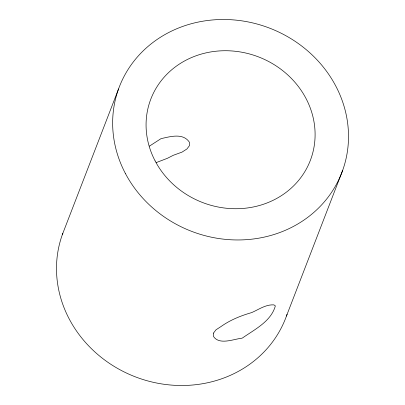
<?xml version="1.0" encoding="UTF-8"?>
<svg xmlns="http://www.w3.org/2000/svg" width="405" height="405" viewBox="0 0 405 405"><rect width="100%" height="100%" fill="white"/><g stroke="black" fill="none" stroke-linecap="round" stroke-linejoin="round"><path stroke-width="0.61" d="M62.39 234.485L118.554 88.943M286.446 316.057L342.61 170.515M149.42 146.139L161.038 138.637C170.247 136.637 183.141 132.632 189.489 142.337L189.469 145.638L186.933 148.969L182.048 152.103L173.264 155.307L167.407 158.304L156.239 162.587M287.069 314.28A119.227 108.834 21.1 0 1 137.902 377.799A119.227 108.834 21.1 0 1 62.826 233.31M213.465 333.123L213.45 336.418C219.343 345.333 233.437 339.137 241.709 338.236L242.448 338.003C254.71 329.397 271.097 321.403 275.359 305.881L273.927 304.884C265.776 304.347 258.724 309.552 251.591 312.619C240.742 315.733 230.116 320.056 220.882 326.632L216.007 329.791L213.465 333.123M155.14 160.957A85.445 77.998 21.1 0 0 301.3 176.96A85.445 77.998 21.1 0 0 235.305 51.268A85.445 77.998 21.1 0 0 155.14 160.957M125.312 173.305A119.227 108.834 21.1 0 0 329.255 195.63A119.227 108.834 21.1 0 0 237.173 20.25A119.227 108.834 21.1 0 0 125.312 173.305"/></g></svg>
